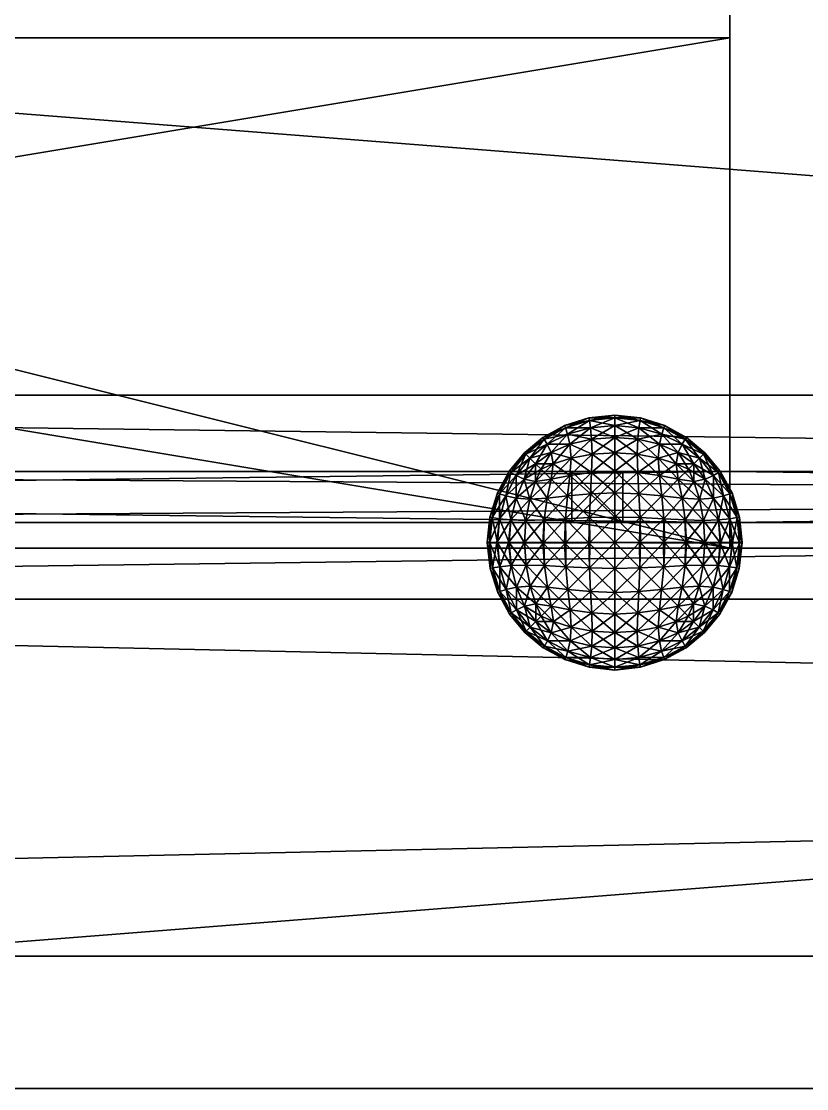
# Model space of a CAD drawing. Extents: x -1043 to 900, y -243 to 110.
# Drawn here: x -469.4 to -392.5, y -53 to 51.6 of the extents above; entities that cross this region are included whole.
import ezdxf

# ---------------------------------------------------------------- set-up
doc = ezdxf.new("R2010")
doc.units = 0
for name, color, linetype in [('Arduino', 254, 'CONTINUOUS'), ('Base', 254, 'CONTINUOUS'), ('Cable_Ext_Bat', 254, 'CONTINUOUS'), ('Cable_Motor_Arduino', 254, 'CONTINUOUS'), ('Cable_Motor_Button2', 254, 'CONTINUOUS'), ('Cable_Motor_Fuente', 254, 'CONTINUOUS'), ('FuentePoder', 254, 'CONTINUOUS'), ('PanelCinta', 254, 'CONTINUOUS'), ('Q0', 1, 'CONTINUOUS'), ('Riel', 254, 'CONTINUOUS')]:
    doc.layers.add(name, color=color, linetype=linetype)

msp = doc.modelspace()

# ---------------------------------------------------------------- meshes
at = {"layer": 'Arduino', "color": 254}
mesh = msp.add_polyface(dxfattribs=at)
corners = [(-700, 0, -150), (-400, 0, -150), (-700, 50, -150), (-400, 50, -150), (-700, 50, -350), (-400, 50, -350), (-700, 0, -350), (-400, 0, -350)]
mesh.append_faces([[corners[k] for k in face] for face in [(2, 3, 0), (3, 1, 0), (4, 5, 2), (5, 3, 2), (6, 7, 4), (7, 5, 4), (0, 1, 6), (1, 7, 6), (3, 5, 1), (5, 7, 1), (4, 2, 6), (2, 0, 6)]], dxfattribs={"color": 254})
at = {"layer": 'Base', "color": 254}
mesh = msp.add_polyface(dxfattribs=at)
corners = [(-900, -40.000001, 600), (900, -40.000001, 600), (-900, 0, 600), (900, 0, 600), (-900, 0, -600), (900, 0, -600), (-900, -40.000001, -600), (900, -40.000001, -600)]
mesh.append_faces([[corners[k] for k in face] for face in [(2, 3, 0), (3, 1, 0), (4, 5, 2), (5, 3, 2), (6, 7, 4), (7, 5, 4), (0, 1, 6), (1, 7, 6), (3, 5, 1), (5, 7, 1), (4, 2, 6), (2, 0, 6)]], dxfattribs={"color": 254})
at = {"layer": 'Cable_Ext_Bat', "color": 254}
mesh = msp.add_polyface(dxfattribs=at)
corners = [(-600, 2.5, 559.000015), (200, 2.5, 559.000015), (-600, 7.5, 559.000015), (200, 7.5, 559.000015), (-600, 7.5, 559.000015), (200, 7.5, 559.000015), (-600, 2.5, 559.000015), (200, 2.5, 559.000015)]
mesh.append_faces([[corners[k] for k in face] for face in [(2, 3, 0), (3, 1, 0), (4, 5, 2), (5, 3, 2), (6, 7, 4), (7, 5, 4), (0, 1, 6), (1, 7, 6), (3, 5, 1), (5, 7, 1), (4, 2, 6), (2, 0, 6)]], dxfattribs={"color": 254})
at = {"layer": 'Cable_Motor_Arduino', "color": 254}
mesh = msp.add_polyface(dxfattribs=at)
corners = [(-400, 2.5, -152.499995), (0, 2.5, -152.499995), (-400, 7.5, -152.499995), (0, 7.5, -152.499995), (-400, 7.5, -157.499995), (0, 7.5, -157.499995), (-400, 2.5, -157.499995), (0, 2.5, -157.499995)]
mesh.append_faces([[corners[k] for k in face] for face in [(2, 3, 0), (3, 1, 0), (4, 5, 2), (5, 3, 2), (6, 7, 4), (7, 5, 4), (0, 1, 6), (1, 7, 6), (3, 5, 1), (5, 7, 1), (4, 2, 6), (2, 0, 6)]], dxfattribs={"color": 254})
at = {"layer": 'Cable_Motor_Button2', "color": 254}
mesh = msp.add_polyface(dxfattribs=at)
corners = [(-415.500011, 2.5, -183.500004), (-410.500011, 2.5, -183.500004), (-415.500011, 7.5, -183.500004), (-410.500011, 7.5, -183.500004), (-415.500011, 7.5, -483.500004), (-410.500011, 7.5, -483.500004), (-415.500011, 2.5, -483.500004), (-410.500011, 2.5, -483.500004)]
mesh.append_faces([[corners[k] for k in face] for face in [(2, 3, 0), (3, 1, 0), (4, 5, 2), (5, 3, 2), (6, 7, 4), (7, 5, 4), (0, 1, 6), (1, 7, 6), (3, 5, 1), (5, 7, 1), (4, 2, 6), (2, 0, 6)]], dxfattribs={"color": 254})
at = {"layer": 'Cable_Motor_Fuente', "color": 254}
mesh = msp.add_polyface(dxfattribs=at)
corners = [(-800, 2.5, -152.499995), (-400, 2.5, -152.499995), (-800, 7.5, -152.499995), (-400, 7.5, -152.499995), (-800, 7.5, -157.499995), (-400, 7.5, -157.499995), (-800, 2.5, -157.499995), (-400, 2.5, -157.499995)]
mesh.append_faces([[corners[k] for k in face] for face in [(2, 3, 0), (3, 1, 0), (4, 5, 2), (5, 3, 2), (6, 7, 4), (7, 5, 4), (0, 1, 6), (1, 7, 6), (3, 5, 1), (5, 7, 1), (4, 2, 6), (2, 0, 6)]], dxfattribs={"color": 254})
at = {"layer": 'FuentePoder', "color": 254}
mesh = msp.add_polyface(dxfattribs=at)
corners = [(-800, 0, 700), (-400, 0, 700), (-800, 100, 700), (-400, 100, 700), (-800, 100, 500), (-400, 100, 500), (-800, 0, 500), (-400, 0, 500)]
mesh.append_faces([[corners[k] for k in face] for face in [(2, 3, 0), (3, 1, 0), (4, 5, 2), (5, 3, 2), (6, 7, 4), (7, 5, 4), (0, 1, 6), (1, 7, 6), (3, 5, 1), (5, 7, 1), (4, 2, 6), (2, 0, 6)]], dxfattribs={"color": 254})
at = {"layer": 'PanelCinta', "color": 254}
mesh = msp.add_polyface(dxfattribs=at)
corners = [(-709.999999, -5, 379.999995), (790.000001, -5, 379.999995), (-709.999999, 15, 379.999995), (790.000001, 15, 379.999995), (-709.999999, 15, 79.999995), (790.000001, 15, 79.999995), (-709.999999, -5, 79.999995), (790.000001, -5, 79.999995)]
mesh.append_faces([[corners[k] for k in face] for face in [(2, 3, 0), (3, 1, 0), (4, 5, 2), (5, 3, 2), (6, 7, 4), (7, 5, 4), (0, 1, 6), (1, 7, 6), (3, 5, 1), (5, 7, 1), (4, 2, 6), (2, 0, 6)]], dxfattribs={"color": 254})
at = {"layer": 'Q0', "color": 1}
mesh = msp.add_polyface(dxfattribs=at)
corners = [(-411.286973, 12.747196, -485.768143), (-411.286974, 13.025761, -483.239746), (-413.764162, 12.505741, -485.716934), (-413.657503, 11.796024, -488.055633), (-415.90114, 11.170292, -487.853912), (-416.102861, 11.796024, -485.610275), (-413.815386, 12.747196, -483.239747), (-411.286972, 12.0033, -488.146637), (-415.673387, 10.16669, -489.855835), (-413.549959, 10.677738, -490.151611), (-417.903063, 10.16669, -487.62616), (-417.51787, 9.372257, -489.470642), (-415.554796, 8.815006, -491.551574), (-417.309618, 8.252995, -490.988525), (-413.495836, 9.206425, -491.942932), (-411.286971, 10.847294, -490.268493), (-411.28697, 9.345463, -492.082031), (-416.193865, 12.0033, -483.239748), (-413.764162, 12.505741, -480.762558), (-416.102861, 11.796024, -480.869217), (-415.90114, 11.170292, -478.62558), (-418.198839, 10.677738, -480.976761), (-415.673387, 10.16669, -476.623657), (-415.554796, 8.815006, -474.927918), (-417.51787, 9.372257, -477.00885), (-417.903063, 10.16669, -478.853333), (-413.495836, 9.206425, -474.53656), (-413.549959, 10.677738, -476.327881), (-411.286975, 9.345463, -474.397461), (-413.657503, 11.796024, -478.423859), (-411.286975, 10.847294, -476.210999), (-411.286975, 12.0033, -478.332855), (-411.286974, 12.747196, -480.711349), (-411.286976, 7.531314, -472.896057), (-413.549959, 7.414555, -473.065552), (-415.673387, 7.119449, -473.577026), (-417.51787, 6.738346, -474.370972), (-415.673387, 7.119449, -492.902466), (-413.549944, 7.414555, -493.41394), (-411.286969, 7.531314, -493.583435)]
mesh.append_faces([[corners[k] for k in face] for face in [(0, 1, 2), (0, 2, 3), (3, 2, 4), (2, 5, 4), (2, 6, 5), (1, 6, 2), (7, 0, 3), (3, 4, 8), (7, 3, 9), (9, 3, 8), (4, 5, 10), (8, 4, 11), (9, 8, 12), (12, 8, 13), (14, 9, 12), (15, 9, 14), (15, 7, 9), (16, 15, 14), (6, 17, 5), (6, 18, 17), (18, 19, 17), (19, 20, 21), (22, 23, 24), (20, 22, 25), (26, 23, 22), (27, 26, 22), (27, 22, 20), (28, 26, 27), (29, 20, 19), (29, 27, 20), (18, 29, 19), (30, 28, 27), (30, 27, 29), (31, 29, 18), (31, 30, 29), (32, 31, 18), (32, 18, 6), (1, 32, 6), (33, 34, 28), (34, 26, 28), (34, 35, 26), (35, 23, 26), (35, 36, 23), (37, 12, 13), (37, 38, 12), (38, 14, 12), (38, 39, 14), (39, 16, 14)]], dxfattribs={"color": 1})
mesh = msp.add_polyface(dxfattribs=at)
corners = [(-411.286971, 10.847294, -490.268493), (-411.28697, 9.345463, -492.082031), (-409.024004, 10.677738, -490.151611), (-409.078112, 9.206425, -491.942932), (-411.286972, 12.0033, -488.146637), (-408.916445, 11.796024, -488.055633), (-406.90056, 10.16669, -489.855835), (-407.019152, 8.815006, -491.551574), (-411.286975, 9.345463, -474.397461), (-411.286975, 10.847294, -476.210999), (-409.078112, 9.206425, -474.53656), (-409.023989, 10.677738, -476.327881), (-411.286975, 12.0033, -478.332855), (-407.019152, 8.815006, -474.927918), (-406.90056, 10.16669, -476.623657), (-405.26433, 8.252995, -475.490967), (-408.916445, 11.796024, -478.423859), (-411.286974, 12.747196, -480.711349), (-408.809786, 12.505741, -480.762558), (-411.286974, 13.025761, -483.239746), (-406.672808, 11.170292, -478.62558), (-405.056078, 9.372257, -477.00885), (-406.471087, 11.796024, -480.869217), (-404.670885, 10.16669, -478.853333), (-408.758577, 12.747196, -483.239746), (-406.380083, 12.0033, -483.239746), (-405.056078, 9.372257, -489.470642), (-406.672808, 11.170292, -487.853912), (-404.670885, 10.16669, -487.62616), (-406.471087, 11.796024, -485.610275), (-404.375109, 10.677738, -485.502731), (-408.809786, 12.505741, -485.716934), (-411.286973, 12.747196, -485.768143), (-406.90056, 7.119449, -473.577026), (-409.023989, 7.414555, -473.065552), (-411.286976, 7.531314, -472.896057), (-411.286969, 7.531314, -493.583435), (-409.024004, 7.414555, -493.41394), (-406.90056, 7.119449, -492.902466), (-405.056078, 6.738346, -492.10852)]
mesh.append_faces([[corners[k] for k in face] for face in [(0, 1, 2), (1, 3, 2), (4, 0, 5), (0, 2, 5), (2, 3, 6), (3, 7, 6), (8, 9, 10), (9, 11, 10), (9, 12, 11), (10, 11, 13), (11, 14, 13), (13, 14, 15), (12, 16, 11), (12, 17, 16), (11, 16, 14), (17, 18, 16), (17, 19, 18), (16, 20, 14), (14, 20, 21), (16, 18, 20), (18, 22, 20), (20, 22, 23), (18, 24, 22), (19, 24, 18), (24, 25, 22), (6, 7, 26), (27, 6, 28), (2, 6, 27), (5, 2, 27), (29, 27, 30), (5, 27, 29), (31, 5, 29), (31, 29, 25), (4, 5, 31), (24, 31, 25), (32, 4, 31), (32, 31, 24), (19, 32, 24), (33, 13, 15), (33, 34, 13), (34, 10, 13), (34, 35, 10), (35, 8, 10), (36, 37, 1), (37, 3, 1), (37, 38, 3), (38, 7, 3), (38, 39, 7)]], dxfattribs={"color": 1})
mesh = msp.add_polyface(dxfattribs=at)
corners = [(-415.90114, 11.170292, -487.853912), (-417.903063, 10.16669, -487.62616), (-417.51787, 9.372257, -489.470642), (-415.673387, 10.16669, -489.855835), (-417.309618, 8.252995, -490.988525), (-418.50786, 7.72327, -490.460632), (-419.035753, 8.252995, -489.26239), (-419.598802, 8.815006, -487.507568), (-418.198839, 10.677738, -485.502731), (-416.102861, 11.796024, -485.610275), (-419.99016, 9.206425, -485.448608), (-416.193865, 12.0033, -483.239748), (-418.315721, 10.847294, -483.239748), (-420.129259, 9.345463, -483.239749), (-418.198839, 10.677738, -480.976761), (-419.99016, 9.206425, -481.030884), (-416.102861, 11.796024, -480.869217), (-417.903063, 10.16669, -478.853333), (-419.598802, 8.815006, -478.971924), (-415.90114, 11.170292, -478.62558), (-417.51787, 9.372257, -477.00885), (-419.035753, 8.252995, -477.217102), (-417.309618, 8.252995, -475.490967), (-418.50786, 7.72327, -476.01886), (-415.554796, 8.815006, -474.927918), (-415.673387, 10.16669, -476.623657), (-419.035753, 6.530094, -475.490967), (-420.155748, 6.738346, -477.00885), (-420.949694, 7.119449, -478.853333), (-421.461168, 7.414555, -480.976761), (-421.630663, 7.531314, -483.239749), (-421.461168, 7.414555, -485.502716), (-420.949694, 7.119449, -487.62616), (-420.155748, 6.738346, -489.470642), (-419.035753, 6.530094, -490.988525), (-417.51787, 6.738346, -474.370972), (-417.51787, 6.738346, -492.10852), (-415.673387, 7.119449, -492.902466)]
mesh.append_faces([[corners[k] for k in face] for face in [(0, 1, 2), (3, 2, 4), (4, 2, 5), (2, 6, 5), (2, 1, 6), (1, 7, 6), (1, 8, 7), (9, 8, 1), (8, 10, 7), (9, 11, 8), (8, 12, 10), (11, 12, 8), (12, 13, 10), (12, 14, 13), (14, 15, 13), (11, 16, 12), (16, 14, 12), (14, 17, 15), (17, 18, 15), (19, 17, 14), (17, 20, 18), (20, 21, 18), (20, 22, 21), (22, 23, 21), (24, 22, 20), (25, 20, 17), (26, 27, 23), (27, 21, 23), (27, 28, 21), (28, 18, 21), (28, 29, 18), (29, 15, 18), (29, 30, 15), (30, 13, 15), (30, 31, 13), (31, 10, 13), (31, 32, 10), (32, 7, 10), (32, 33, 7), (33, 6, 7), (33, 34, 6), (34, 5, 6), (35, 22, 24), (35, 26, 22), (26, 23, 22), (34, 36, 5), (36, 4, 5), (36, 37, 4)]], dxfattribs={"color": 1})
mesh = msp.add_polyface(dxfattribs=at)
corners = [(-406.90056, 10.16669, -476.623657), (-405.056078, 9.372257, -477.00885), (-405.26433, 8.252995, -475.490967), (-404.066088, 7.72327, -476.01886), (-403.538195, 8.252995, -477.217102), (-404.670885, 10.16669, -478.853333), (-406.672808, 11.170292, -478.62558), (-402.975146, 8.815006, -478.971924), (-404.375109, 10.677738, -480.976761), (-406.471087, 11.796024, -480.869217), (-402.583788, 9.206425, -481.030884), (-406.380083, 12.0033, -483.239746), (-404.258227, 10.847294, -483.239746), (-402.444689, 9.345463, -483.239746), (-405.26433, 8.252995, -490.988525), (-404.066088, 7.72327, -490.460632), (-403.538195, 8.252995, -489.26239), (-405.056078, 9.372257, -489.470642), (-407.019152, 8.815006, -491.551574), (-402.975146, 8.815006, -487.507568), (-404.670885, 10.16669, -487.62616), (-406.90056, 10.16669, -489.855835), (-402.583788, 9.206425, -485.448608), (-404.375109, 10.677738, -485.502731), (-406.672808, 11.170292, -487.853912), (-406.471087, 11.796024, -485.610275), (-403.538195, 6.530094, -475.490967), (-405.056078, 6.738346, -474.370972), (-406.90056, 7.119449, -473.577026), (-400.943285, 7.531314, -483.239746), (-401.11278, 7.414555, -480.976761), (-401.624254, 7.119449, -478.853333), (-402.4182, 6.738346, -477.00885), (-403.538195, 6.530094, -490.988525), (-402.4182, 6.738346, -489.470642), (-401.624254, 7.119449, -487.62616), (-401.11278, 7.414555, -485.502731), (-405.056078, 6.738346, -492.10852)]
mesh.append_faces([[corners[k] for k in face] for face in [(0, 1, 2), (2, 1, 3), (1, 4, 3), (1, 5, 4), (6, 5, 1), (5, 7, 4), (5, 8, 7), (9, 8, 5), (8, 10, 7), (9, 11, 8), (11, 12, 8), (8, 12, 10), (12, 13, 10), (14, 15, 16), (17, 14, 16), (18, 14, 17), (17, 16, 19), (20, 17, 19), (21, 17, 20), (20, 19, 22), (23, 20, 22), (24, 20, 23), (23, 22, 13), (12, 23, 13), (25, 23, 12), (11, 25, 12), (26, 27, 3), (27, 2, 3), (27, 28, 2), (29, 30, 13), (30, 10, 13), (30, 31, 10), (31, 7, 10), (31, 32, 7), (32, 4, 7), (32, 26, 4), (26, 3, 4), (33, 34, 15), (34, 16, 15), (34, 35, 16), (35, 19, 16), (35, 36, 19), (36, 22, 19), (36, 29, 22), (29, 13, 22), (37, 14, 18), (37, 33, 14), (33, 15, 14)]], dxfattribs={"color": 1})
mesh = msp.add_polyface(dxfattribs=at)
corners = [(-420.12578, 0.525761, -474.40094), (-421.680345, 0.525761, -476.295105), (-419.99016, 2.713428, -474.53656), (-421.461168, 2.767689, -476.327881), (-419.598802, 4.773075, -474.927918), (-422.835436, 0.525761, -478.456207), (-420.949694, 4.892063, -476.623657), (-419.035753, 6.530094, -475.490967), (-422.575792, 2.875324, -478.423859), (-423.54674, 0.525761, -480.801117), (-423.285875, 2.981708, -480.762558), (-423.786974, 0.525761, -483.23975), (-423.528429, 0.503669, -485.768143), (-423.528429, 3.033176, -483.23975), (-421.949571, 5.119327, -478.62558), (-421.630663, 0.503669, -490.268493), (-420.129259, 0.503669, -492.082031), (-421.461168, 2.767689, -490.151611), (-419.99016, 2.713428, -491.942932), (-422.783067, 0.503669, -488.146637), (-422.575792, 2.875324, -488.055633), (-423.285875, 2.981708, -485.716934), (-422.575792, 5.321812, -480.869217), (-420.155748, 6.738346, -477.00885), (-420.949694, 7.119449, -478.853333), (-421.461168, 7.414555, -480.976761), (-422.783067, 5.412235, -483.23975), (-421.630663, 7.531314, -483.239749), (-422.575792, 5.321812, -485.610275), (-421.461168, 7.414555, -485.502716), (-421.949571, 5.119327, -487.853912), (-420.949694, 7.119449, -487.62616), (-420.949694, 4.892063, -489.855835), (-419.598802, 4.773075, -491.551574), (-420.155748, 6.738346, -489.470642), (-419.035753, 6.530094, -490.988525)]
mesh.append_faces([[corners[k] for k in face] for face in [(0, 1, 2), (1, 3, 2), (2, 3, 4), (1, 5, 3), (3, 6, 4), (4, 6, 7), (5, 8, 3), (3, 8, 6), (5, 9, 8), (9, 10, 8), (9, 11, 10), (11, 12, 13), (11, 13, 10), (8, 10, 14), (8, 14, 6), (15, 16, 17), (16, 18, 17), (19, 15, 20), (15, 17, 20), (12, 19, 21), (12, 21, 13), (19, 20, 21), (10, 13, 22), (10, 22, 14), (6, 14, 23), (6, 23, 7), (14, 24, 23), (14, 22, 24), (22, 25, 24), (13, 26, 22), (22, 26, 25), (13, 21, 26), (26, 27, 25), (21, 28, 26), (26, 28, 27), (21, 20, 28), (28, 29, 27), (20, 30, 28), (28, 30, 29), (20, 17, 30), (30, 31, 29), (17, 32, 30), (30, 32, 31), (17, 18, 32), (18, 33, 32), (32, 34, 31), (32, 33, 34), (33, 35, 34)]], dxfattribs={"color": 1})
mesh = msp.add_polyface(dxfattribs=at)
corners = [(-411.286976, 0.52576, -470.739746), (-413.725603, 0.525761, -470.97998), (-411.286976, 3.033192, -470.998291), (-418.231615, 0.525761, -472.846375), (-420.12578, 0.525761, -474.40094), (-418.198839, 2.767689, -473.065552), (-419.99016, 2.713428, -474.53656), (-416.070513, 0.525761, -471.691284), (-416.102861, 2.875324, -471.950928), (-413.764162, 2.981708, -471.240845), (-411.286976, 5.412235, -471.743653), (-413.657503, 5.321812, -471.950928), (-411.286976, 7.531314, -472.896057), (-413.549959, 7.414555, -473.065552), (-415.90114, 5.119327, -472.577149), (-415.673387, 7.119449, -473.577026), (-417.903063, 4.892094, -473.577026), (-419.598802, 4.773075, -474.927918), (-417.51787, 6.738346, -474.370972), (-419.035753, 6.530094, -475.490967), (-420.129259, 0.503669, -492.082031), (-418.315721, 0.50367, -493.583435), (-419.99016, 2.713428, -491.942932), (-418.198839, 2.767689, -493.41394), (-419.598802, 4.773075, -491.551574), (-416.193865, 0.50367, -494.735839), (-417.903063, 4.892094, -492.902466), (-419.035753, 6.530094, -490.988525), (-416.102861, 2.875324, -494.528564), (-413.815371, 0.50367, -495.481201), (-413.764162, 2.981708, -495.238647), (-411.286968, 0.525761, -495.739746), (-411.286968, 3.033192, -495.481201), (-415.90114, 5.119327, -493.902344), (-413.657503, 5.321812, -494.528564), (-417.51787, 6.738346, -492.10852), (-415.673387, 7.119449, -492.902466), (-413.549944, 7.414555, -493.41394), (-411.286969, 5.412235, -494.735839), (-411.286969, 7.531314, -493.583435)]
mesh.append_faces([[corners[k] for k in face] for face in [(0, 1, 2), (3, 4, 5), (4, 6, 5), (7, 3, 8), (3, 5, 8), (1, 7, 9), (1, 9, 2), (7, 8, 9), (2, 9, 10), (9, 11, 10), (10, 11, 12), (9, 8, 11), (11, 13, 12), (8, 14, 11), (11, 14, 13), (8, 5, 14), (14, 15, 13), (5, 16, 14), (14, 16, 15), (5, 6, 16), (6, 17, 16), (16, 18, 15), (16, 17, 18), (17, 19, 18), (20, 21, 22), (21, 23, 22), (22, 23, 24), (21, 25, 23), (23, 26, 24), (24, 26, 27), (25, 28, 23), (23, 28, 26), (25, 29, 28), (29, 30, 28), (29, 31, 30), (31, 32, 30), (28, 30, 33), (28, 33, 26), (30, 32, 34), (30, 34, 33), (26, 33, 35), (26, 35, 27), (33, 36, 35), (33, 34, 36), (34, 37, 36), (32, 38, 34), (34, 38, 37), (38, 39, 37)]], dxfattribs={"color": 1})
mesh = msp.add_polyface(dxfattribs=at)
corners = [(-402.448168, 0.525761, -474.40094), (-404.342333, 0.525761, -472.846375), (-402.583788, 2.713428, -474.53656), (-404.375109, 2.767689, -473.065552), (-402.975146, 4.773075, -474.927918), (-406.503435, 0.525761, -471.691284), (-404.670885, 4.892094, -473.577026), (-403.538195, 6.530094, -475.490967), (-406.471087, 2.875324, -471.950928), (-408.848345, 0.525761, -470.97998), (-408.809786, 2.981708, -471.240845), (-411.286976, 0.52576, -470.739746), (-411.286976, 3.033192, -470.998291), (-406.672808, 5.119327, -472.577149), (-408.916445, 5.321812, -471.950928), (-405.056078, 6.738346, -474.370972), (-406.90056, 7.119449, -473.577026), (-409.023989, 7.414555, -473.065552), (-411.286976, 5.412235, -471.743653), (-411.286976, 7.531314, -472.896057), (-411.286968, 0.525761, -495.739746), (-408.758577, 0.50367, -495.481201), (-411.286968, 3.033192, -495.481201), (-404.258227, 0.50367, -493.583435), (-402.444689, 0.50367, -492.082031), (-404.375109, 2.767689, -493.41394), (-402.583788, 2.713428, -491.942932), (-406.380083, 0.50367, -494.735839), (-406.471087, 2.875324, -494.528564), (-408.809786, 2.981708, -495.238647), (-411.286969, 5.412235, -494.735839), (-408.916445, 5.321812, -494.528564), (-411.286969, 7.531314, -493.583435), (-409.024004, 7.414555, -493.41394), (-406.672808, 5.119327, -493.902344), (-406.90056, 7.119449, -492.902466), (-404.670885, 4.892094, -492.902466), (-402.975146, 4.773075, -491.551574), (-405.056078, 6.738346, -492.10852), (-403.538195, 6.530094, -490.988525)]
mesh.append_faces([[corners[k] for k in face] for face in [(0, 1, 2), (1, 3, 2), (2, 3, 4), (1, 5, 3), (3, 6, 4), (4, 6, 7), (5, 8, 3), (3, 8, 6), (5, 9, 8), (9, 10, 8), (9, 11, 10), (11, 12, 10), (8, 10, 13), (8, 13, 6), (10, 12, 14), (10, 14, 13), (6, 13, 15), (6, 15, 7), (13, 16, 15), (13, 14, 16), (14, 17, 16), (12, 18, 14), (14, 18, 17), (18, 19, 17), (20, 21, 22), (23, 24, 25), (24, 26, 25), (27, 23, 28), (23, 25, 28), (21, 27, 29), (21, 29, 22), (27, 28, 29), (22, 29, 30), (29, 31, 30), (30, 31, 32), (29, 28, 31), (31, 33, 32), (28, 34, 31), (31, 34, 33), (28, 25, 34), (34, 35, 33), (25, 36, 34), (34, 36, 35), (25, 26, 36), (26, 37, 36), (36, 38, 35), (36, 37, 38), (37, 39, 38)]], dxfattribs={"color": 1})
mesh = msp.add_polyface(dxfattribs=at)
corners = [(-398.786974, 0.525761, -483.239746), (-399.027208, 0.525761, -480.801117), (-399.045519, 3.033192, -483.239746), (-399.288073, 2.981708, -480.762558), (-399.790881, 5.412235, -483.239746), (-399.738512, 0.525761, -478.456207), (-399.998156, 5.321812, -480.869217), (-400.943285, 7.531314, -483.239746), (-399.998156, 2.875324, -478.423859), (-400.893603, 0.525761, -476.295105), (-402.448168, 0.525761, -474.40094), (-401.11278, 2.767689, -476.327881), (-402.583788, 2.713428, -474.53656), (-401.11278, 7.414555, -480.976761), (-400.624377, 5.119327, -478.62558), (-401.624254, 4.892094, -476.623657), (-402.975146, 4.773075, -474.927918), (-401.624254, 7.119449, -478.853333), (-402.4182, 6.738346, -477.00885), (-403.538195, 6.530094, -475.490967), (-402.444689, 0.50367, -492.082031), (-400.943285, 0.50367, -490.268493), (-402.583788, 2.713428, -491.942932), (-401.11278, 2.767689, -490.151611), (-402.975146, 4.773075, -491.551574), (-399.790881, 0.503671, -488.146637), (-401.624254, 4.892094, -489.855835), (-403.538195, 6.530094, -490.988525), (-399.998156, 2.875324, -488.055633), (-399.045519, 0.503671, -485.768143), (-399.288073, 2.981708, -485.716934), (-402.4182, 6.738346, -489.470642), (-400.624377, 5.119327, -487.853912), (-399.998156, 5.321812, -485.610275), (-401.624254, 7.119449, -487.62616), (-401.11278, 7.414555, -485.502731)]
mesh.append_faces([[corners[k] for k in face] for face in [(0, 1, 2), (1, 3, 2), (2, 3, 4), (1, 5, 3), (3, 6, 4), (4, 6, 7), (5, 8, 3), (5, 9, 8), (3, 8, 6), (9, 10, 11), (9, 11, 8), (10, 12, 11), (6, 13, 7), (8, 14, 6), (8, 11, 14), (6, 14, 13), (11, 12, 15), (11, 15, 14), (12, 16, 15), (14, 17, 13), (14, 15, 17), (15, 16, 18), (15, 18, 17), (16, 19, 18), (20, 21, 22), (21, 23, 22), (22, 23, 24), (21, 25, 23), (23, 26, 24), (24, 26, 27), (25, 28, 23), (25, 29, 28), (23, 28, 26), (29, 0, 30), (29, 30, 28), (0, 2, 30), (26, 31, 27), (28, 32, 26), (28, 30, 32), (26, 32, 31), (30, 2, 33), (30, 33, 32), (2, 4, 33), (32, 34, 31), (32, 33, 34), (33, 4, 35), (33, 35, 34), (4, 7, 35)]], dxfattribs={"color": 1})
mesh = msp.add_polyface(dxfattribs=at)
corners = [(-420.917894, -3.846218, -476.647034), (-419.570665, -3.727779, -474.956055), (-420.126634, -5.686825, -477.027161), (-419.961229, -1.675747, -474.565491), (-421.4265, -1.729549, -476.352356), (-420.12578, 0.525761, -474.40094), (-421.918932, -4.072811, -478.641174), (-420.917894, -6.066952, -478.867798), (-421.680345, 0.525761, -476.295105), (-422.543565, -1.836925, -478.439758), (-422.543565, -4.274227, -480.87706), (-421.4265, -6.361629, -480.984436), (-422.835436, 0.525761, -478.456207), (-423.251207, -1.94305, -480.770935), (-422.750841, -4.364376, -483.239748), (-423.492784, -1.994121, -483.239747), (-422.543565, -4.274227, -485.602432), (-423.54674, 0.525761, -480.801117), (-421.918932, -4.072811, -487.838318), (-420.917894, -6.066952, -487.611694), (-420.917894, -3.846218, -489.832459), (-420.126634, -5.686825, -489.452332), (-419.570665, -3.727779, -491.523437), (-419.009508, -5.479061, -490.96228), (-423.251207, -1.94305, -485.708557), (-423.786974, 0.525761, -483.23975), (-421.4265, -1.729549, -490.127136), (-419.961229, -1.675747, -491.914001), (-422.543565, -1.836925, -488.039734), (-423.528429, 0.503669, -485.768143), (-421.630663, 0.503669, -490.268493), (-420.129259, 0.503669, -492.082031), (-422.783067, 0.503669, -488.146637), (-417.879687, -3.846218, -473.608826), (-419.009508, -5.479061, -475.517212), (-418.174364, -1.729549, -473.10022), (-418.231615, 0.525761, -472.846375), (-417.879687, -3.846218, -492.870666), (-417.499559, -5.686825, -492.079406), (-418.174364, -1.729549, -493.379273), (-418.315721, 0.50367, -493.583435)]
mesh.append_faces([[corners[k] for k in face] for face in [(0, 1, 2), (3, 1, 0), (4, 3, 0), (5, 3, 4), (6, 0, 7), (4, 0, 6), (8, 5, 4), (9, 4, 6), (8, 4, 9), (10, 6, 11), (9, 6, 10), (12, 8, 9), (13, 9, 10), (13, 10, 14), (12, 9, 13), (15, 13, 14), (15, 14, 16), (17, 12, 13), (17, 13, 15), (18, 16, 19), (20, 18, 21), (22, 20, 23), (24, 15, 16), (24, 16, 18), (25, 17, 15), (25, 15, 24), (26, 20, 22), (27, 26, 22), (28, 18, 20), (28, 24, 18), (26, 28, 20), (29, 25, 24), (29, 24, 28), (30, 26, 27), (31, 30, 27), (32, 28, 26), (32, 29, 28), (30, 32, 26), (1, 33, 34), (35, 33, 1), (3, 35, 1), (36, 35, 3), (5, 36, 3), (37, 22, 38), (27, 22, 37), (39, 27, 37), (31, 27, 39), (40, 31, 39)]], dxfattribs={"color": 1})
mesh = msp.add_polyface(dxfattribs=at)
corners = [(-411.286976, -6.478207, -472.930665), (-411.286975, -8.287106, -474.42688), (-413.488481, -8.148494, -474.565491), (-413.542269, -6.361629, -473.10022), (-415.540514, -7.75793, -474.956055), (-411.286976, -4.364376, -471.775879), (-415.658953, -6.066952, -473.608826), (-417.291795, -7.196774, -475.517212), (-413.64966, -4.274227, -471.983155), (-411.286976, -1.994121, -471.033936), (-417.499559, -5.686825, -474.400086), (-415.885546, -4.072811, -472.607788), (-417.879687, -3.846218, -473.608826), (-413.755785, -1.94305, -471.275513), (-411.286976, 0.52576, -470.739746), (-416.086962, -1.836925, -471.983155), (-418.174364, -1.729549, -473.10022), (-413.725603, 0.525761, -470.97998), (-416.070513, 0.525761, -471.691284), (-418.231615, 0.525761, -472.846375), (-417.499559, -5.686825, -492.079406), (-417.291795, -7.196774, -490.96228), (-415.540514, -7.75793, -491.523437), (-415.658922, -6.066952, -492.870666), (-413.488481, -8.148494, -491.914001), (-417.879687, -3.846218, -492.870666), (-413.542284, -6.361629, -493.379273), (-411.286973, -8.287106, -492.052612), (-415.885546, -4.072811, -493.871704), (-418.174364, -1.729549, -493.379273), (-411.286975, -6.478207, -493.548828), (-416.086962, -1.836925, -494.496337), (-418.315721, 0.50367, -493.583435), (-413.64966, -4.274227, -494.496337), (-411.286974, -4.364376, -494.703613), (-416.193865, 0.50367, -494.735839), (-413.755785, -1.94305, -495.203979), (-411.286975, -1.994121, -495.445556), (-413.815371, 0.50367, -495.481201), (-411.286968, 0.525761, -495.739746)]
mesh.append_faces([[corners[k] for k in face] for face in [(0, 1, 2), (3, 0, 2), (3, 2, 4), (5, 0, 3), (6, 3, 4), (6, 4, 7), (8, 5, 3), (8, 3, 6), (9, 5, 8), (10, 6, 7), (11, 8, 6), (11, 6, 10), (12, 11, 10), (13, 9, 8), (13, 8, 11), (14, 9, 13), (15, 11, 12), (15, 13, 11), (16, 15, 12), (17, 14, 13), (17, 13, 15), (18, 15, 16), (18, 17, 15), (19, 18, 16), (20, 21, 22), (23, 20, 22), (23, 22, 24), (25, 20, 23), (26, 23, 24), (26, 24, 27), (28, 25, 23), (28, 23, 26), (29, 25, 28), (30, 26, 27), (31, 29, 28), (32, 29, 31), (33, 28, 26), (33, 26, 30), (31, 28, 33), (34, 33, 30), (35, 32, 31), (36, 31, 33), (36, 33, 34), (35, 31, 36), (37, 36, 34), (38, 35, 36), (38, 36, 37), (39, 38, 37)]], dxfattribs={"color": 1})
mesh = msp.add_polyface(dxfattribs=at)
corners = [(-405.074389, -5.686825, -474.400086), (-405.282152, -7.196774, -475.517212), (-407.033434, -7.75793, -474.956055), (-406.915026, -6.066952, -473.608826), (-409.085467, -8.148494, -474.565491), (-404.694261, -3.846188, -473.608826), (-409.031679, -6.361629, -473.10022), (-411.286975, -8.287106, -474.42688), (-406.688402, -4.072811, -472.607788), (-404.399584, -1.729549, -473.10022), (-411.286976, -6.478207, -472.930665), (-406.486986, -1.836925, -471.983155), (-404.342333, 0.525761, -472.846375), (-408.924288, -4.274227, -471.983155), (-411.286976, -4.364376, -471.775879), (-406.503435, 0.525761, -471.691284), (-408.818163, -1.94305, -471.275513), (-411.286976, -1.994121, -471.033936), (-408.848345, 0.525761, -470.97998), (-411.286976, 0.52576, -470.739746), (-411.286975, -6.478207, -493.548828), (-411.286973, -8.287106, -492.052612), (-409.085467, -8.148494, -491.914001), (-409.031664, -6.361629, -493.379273), (-407.033434, -7.75793, -491.523437), (-411.286974, -4.364376, -494.703613), (-406.914995, -6.066952, -492.870666), (-405.282152, -7.196774, -490.96228), (-408.924288, -4.274227, -494.496337), (-411.286975, -1.994121, -495.445556), (-405.074389, -5.686825, -492.079406), (-406.688402, -4.072811, -493.871704), (-404.694261, -3.846188, -492.870666), (-408.818163, -1.94305, -495.203979), (-411.286968, 0.525761, -495.739746), (-406.486986, -1.836925, -494.496337), (-404.399584, -1.729549, -493.379273), (-408.758577, 0.50367, -495.481201), (-406.380083, 0.50367, -494.735839), (-404.258227, 0.50367, -493.583435)]
mesh.append_faces([[corners[k] for k in face] for face in [(0, 1, 2), (3, 0, 2), (3, 2, 4), (5, 0, 3), (6, 3, 4), (6, 4, 7), (8, 5, 3), (8, 3, 6), (9, 5, 8), (10, 6, 7), (11, 9, 8), (12, 9, 11), (13, 8, 6), (13, 6, 10), (11, 8, 13), (14, 13, 10), (15, 12, 11), (16, 11, 13), (16, 13, 14), (15, 11, 16), (17, 16, 14), (18, 15, 16), (18, 16, 17), (19, 18, 17), (20, 21, 22), (23, 20, 22), (23, 22, 24), (25, 20, 23), (26, 23, 24), (26, 24, 27), (28, 25, 23), (28, 23, 26), (29, 25, 28), (30, 26, 27), (31, 28, 26), (31, 26, 30), (32, 31, 30), (33, 29, 28), (33, 28, 31), (34, 29, 33), (35, 31, 32), (35, 33, 31), (36, 35, 32), (37, 34, 33), (37, 33, 35), (38, 35, 36), (38, 37, 35), (39, 38, 36)]], dxfattribs={"color": 1})
mesh = msp.add_polyface(dxfattribs=at)
corners = [(-404.694261, -3.846188, -473.608826), (-403.003283, -3.727779, -474.956055), (-405.074389, -5.686825, -474.400086), (-402.612719, -1.675747, -474.565491), (-404.399584, -1.729549, -473.10022), (-402.448168, 0.525761, -474.40094), (-404.342333, 0.525761, -472.846375), (-399.081164, -1.994106, -483.239745), (-399.823107, -4.364376, -483.239745), (-400.030383, -4.274227, -480.87706), (-400.655016, -4.072811, -478.641174), (-401.656054, -6.066952, -478.867767), (-399.322741, -1.94305, -480.770935), (-398.786974, 0.525761, -483.239746), (-401.656054, -3.846188, -476.647034), (-402.447314, -5.686825, -477.027161), (-403.56444, -5.479061, -475.517212), (-400.030383, -1.836925, -478.439758), (-399.027208, 0.525761, -480.801117), (-401.147448, -1.729549, -476.352356), (-399.738512, 0.525761, -478.456207), (-400.893603, 0.525761, -476.295105), (-401.656054, -3.846188, -489.832459), (-403.003283, -3.727779, -491.523437), (-402.447314, -5.686825, -489.452332), (-402.612719, -1.675747, -491.914001), (-401.147448, -1.729549, -490.127136), (-402.444689, 0.50367, -492.082031), (-400.655016, -4.072811, -487.838318), (-401.656054, -6.066952, -487.611694), (-400.030383, -4.274227, -485.602432), (-401.147448, -6.361629, -485.495056), (-400.943285, 0.50367, -490.268493), (-400.030383, -1.836925, -488.039734), (-399.322741, -1.94305, -485.708557), (-399.790881, 0.503671, -488.146637), (-399.045519, 0.503671, -485.768143), (-404.694261, -3.846188, -492.870666), (-403.56444, -5.479061, -490.96228), (-404.399584, -1.729549, -493.379273), (-404.258227, 0.50367, -493.583435)]
mesh.append_faces([[corners[k] for k in face] for face in [(0, 1, 2), (3, 1, 0), (4, 3, 0), (5, 3, 4), (6, 5, 4), (7, 8, 9), (10, 9, 11), (12, 7, 9), (12, 9, 10), (13, 7, 12), (14, 10, 15), (1, 14, 16), (17, 12, 10), (17, 10, 14), (18, 13, 12), (18, 12, 17), (19, 14, 1), (19, 17, 14), (3, 19, 1), (20, 18, 17), (20, 17, 19), (21, 19, 3), (21, 20, 19), (5, 21, 3), (22, 23, 24), (25, 23, 22), (26, 25, 22), (27, 25, 26), (28, 22, 29), (26, 22, 28), (30, 28, 31), (32, 27, 26), (33, 26, 28), (33, 28, 30), (32, 26, 33), (34, 30, 8), (34, 33, 30), (7, 34, 8), (35, 32, 33), (35, 33, 34), (36, 34, 7), (36, 35, 34), (13, 36, 7), (23, 37, 38), (39, 37, 23), (25, 39, 23), (40, 39, 25), (27, 40, 25)]], dxfattribs={"color": 1})
mesh = msp.add_polyface(dxfattribs=at)
corners = [(-418.174364, -9.613766, -485.495056), (-417.879687, -9.105159, -487.611694), (-419.570665, -7.75793, -487.493286), (-419.009508, -7.196774, -489.244568), (-417.499559, -8.313899, -489.452332), (-418.482652, -6.669918, -490.435424), (-417.291795, -7.196774, -490.96228), (-419.961229, -8.148494, -485.441254), (-418.290941, -9.783321, -483.239745), (-420.09984, -8.287106, -483.239745), (-418.174364, -9.613766, -480.984436), (-419.961229, -8.148494, -481.038239), (-417.879687, -9.105159, -478.867798), (-419.570665, -7.75793, -478.986206), (-417.499559, -8.313899, -477.027161), (-419.009508, -7.196774, -477.234925), (-417.291795, -7.196774, -475.517212), (-418.482652, -6.669918, -476.044068), (-419.009508, -5.479061, -475.517212), (-420.126634, -5.686825, -477.027161), (-419.570665, -3.727779, -474.956055), (-420.917894, -6.066952, -478.867798), (-420.917894, -3.846218, -476.647034), (-421.4265, -6.361629, -480.984436), (-421.918932, -4.072811, -478.641174), (-421.596055, -6.478207, -483.239747), (-422.543565, -4.274227, -480.87706), (-421.4265, -6.361629, -485.495056), (-422.750841, -4.364376, -483.239748), (-420.917894, -6.066952, -487.611694), (-422.543565, -4.274227, -485.602432), (-420.126634, -5.686825, -489.452332), (-419.009508, -5.479061, -490.96228), (-421.918932, -4.072811, -487.838318), (-420.917894, -3.846218, -489.832459), (-417.499559, -5.686825, -474.400086), (-417.879687, -3.846218, -473.608826), (-417.499559, -5.686825, -492.079406), (-419.570665, -3.727779, -491.523437)]
mesh.append_faces([[corners[k] for k in face] for face in [(0, 1, 2), (2, 1, 3), (1, 4, 3), (3, 4, 5), (4, 6, 5), (7, 0, 2), (8, 0, 7), (9, 8, 7), (8, 9, 10), (9, 11, 10), (10, 11, 12), (11, 13, 12), (12, 13, 14), (13, 15, 14), (14, 15, 16), (15, 17, 16), (18, 17, 15), (19, 18, 15), (19, 15, 13), (20, 18, 19), (21, 19, 13), (21, 13, 11), (22, 19, 21), (23, 21, 11), (23, 11, 9), (24, 21, 23), (25, 23, 9), (25, 9, 7), (26, 23, 25), (27, 25, 7), (27, 7, 2), (28, 26, 25), (28, 25, 27), (29, 27, 2), (29, 2, 3), (30, 28, 27), (30, 27, 29), (31, 29, 3), (31, 3, 5), (32, 31, 5), (33, 29, 31), (34, 31, 32), (35, 16, 17), (18, 35, 17), (36, 35, 18), (32, 5, 6), (37, 32, 6), (38, 32, 37)]], dxfattribs={"color": 1})
mesh = msp.add_polyface(dxfattribs=at)
corners = [(-404.283006, -9.783321, -483.239746), (-402.474108, -8.287106, -483.239746), (-404.399584, -9.613766, -485.495056), (-402.612719, -8.148494, -485.441254), (-404.694261, -9.105159, -487.611694), (-403.003283, -7.75793, -487.493286), (-405.074389, -8.313899, -489.452332), (-403.56444, -7.196774, -489.244568), (-405.282152, -7.196774, -490.96228), (-404.091296, -6.669918, -490.435424), (-405.074389, -8.313899, -477.027161), (-405.282152, -7.196774, -475.517212), (-404.091296, -6.669918, -476.044068), (-403.56444, -7.196774, -477.234925), (-404.694261, -9.105159, -478.867798), (-403.003283, -7.75793, -478.986206), (-404.399584, -9.613766, -480.984436), (-402.612719, -8.148494, -481.038239), (-403.56444, -5.479061, -475.517212), (-405.074389, -5.686825, -474.400086), (-403.003283, -3.727779, -474.956055), (-400.977892, -6.478207, -483.239745), (-401.147448, -6.361629, -480.984436), (-399.823107, -4.364376, -483.239745), (-401.656054, -6.066952, -478.867767), (-400.030383, -4.274227, -480.87706), (-402.447314, -5.686825, -477.027161), (-400.655016, -4.072811, -478.641174), (-401.656054, -3.846188, -476.647034), (-403.56444, -5.479061, -490.96228), (-402.447314, -5.686825, -489.452332), (-403.003283, -3.727779, -491.523437), (-401.656054, -6.066952, -487.611694), (-401.656054, -3.846188, -489.832459), (-401.147448, -6.361629, -485.495056), (-400.655016, -4.072811, -487.838318), (-400.030383, -4.274227, -485.602432), (-405.074389, -5.686825, -492.079406), (-404.694261, -3.846188, -492.870666)]
mesh.append_faces([[corners[k] for k in face] for face in [(0, 1, 2), (1, 3, 2), (2, 3, 4), (3, 5, 4), (4, 5, 6), (5, 7, 6), (6, 7, 8), (7, 9, 8), (10, 11, 12), (13, 10, 12), (14, 10, 13), (15, 14, 13), (16, 14, 15), (17, 16, 15), (0, 16, 17), (1, 0, 17), (18, 12, 11), (19, 18, 11), (20, 18, 19), (21, 1, 17), (22, 21, 17), (22, 17, 15), (23, 21, 22), (24, 22, 15), (24, 15, 13), (25, 23, 22), (25, 22, 24), (26, 24, 13), (26, 13, 12), (18, 26, 12), (27, 24, 26), (28, 26, 18), (29, 9, 7), (30, 29, 7), (30, 7, 5), (31, 29, 30), (32, 30, 5), (32, 5, 3), (33, 30, 32), (34, 32, 3), (34, 3, 1), (21, 34, 1), (35, 32, 34), (36, 34, 21), (23, 36, 21), (37, 8, 9), (29, 37, 9), (38, 37, 29)]], dxfattribs={"color": 1})
mesh = msp.add_polyface(dxfattribs=at)
corners = [(-413.806841, -11.680049, -483.239746), (-413.755785, -11.438473, -485.708557), (-416.086962, -10.730831, -485.602432), (-415.885546, -10.106197, -487.838318), (-417.879687, -9.105159, -487.611694), (-418.174364, -9.613766, -485.495056), (-416.177111, -10.938106, -483.239746), (-411.286974, -11.974239, -483.239746), (-413.755785, -11.438473, -480.770935), (-413.64966, -10.730831, -488.039734), (-411.286974, -11.680049, -485.759613), (-417.499559, -8.313899, -489.452332), (-415.658922, -9.105159, -489.832459), (-417.291795, -7.196774, -490.96228), (-415.540514, -7.75793, -491.523437), (-418.290941, -9.783321, -483.239745), (-413.542284, -9.613766, -490.127136), (-413.488481, -8.148494, -491.914001), (-416.086962, -10.730831, -480.87706), (-418.174364, -9.613766, -480.984436), (-411.286973, -10.938106, -488.129883), (-411.286974, -9.783321, -490.243714), (-411.286973, -8.287106, -492.052612), (-415.885546, -10.106197, -478.641174), (-417.879687, -9.105159, -478.867798), (-411.286973, -11.680049, -480.719879), (-411.286973, -10.938106, -478.349609), (-413.64966, -10.730831, -478.439758), (-411.286975, -9.783321, -476.235779), (-413.542284, -9.613766, -476.352356), (-415.658922, -9.105159, -476.647034), (-417.499559, -8.313899, -477.027161), (-411.286975, -8.287106, -474.42688), (-413.488481, -8.148494, -474.565491), (-415.540514, -7.75793, -474.956055), (-417.291795, -7.196774, -475.517212)]
mesh.append_faces([[corners[k] for k in face] for face in [(0, 1, 2), (2, 1, 3), (2, 3, 4), (5, 2, 4), (6, 2, 5), (6, 0, 2), (0, 7, 1), (0, 6, 8), (1, 9, 3), (1, 10, 9), (7, 10, 1), (4, 3, 11), (3, 9, 12), (3, 12, 11), (11, 12, 13), (12, 14, 13), (15, 6, 5), (12, 16, 14), (9, 16, 12), (16, 17, 14), (6, 15, 18), (15, 19, 18), (6, 18, 8), (9, 20, 16), (10, 20, 9), (16, 21, 17), (20, 21, 16), (21, 22, 17), (18, 19, 23), (19, 24, 23), (7, 0, 25), (25, 8, 26), (0, 8, 25), (8, 27, 26), (8, 18, 27), (18, 23, 27), (26, 27, 28), (27, 23, 29), (27, 29, 28), (23, 30, 29), (23, 24, 30), (24, 31, 30), (28, 29, 32), (29, 33, 32), (29, 30, 33), (30, 34, 33), (30, 31, 34), (31, 35, 34)]], dxfattribs={"color": 1})
mesh = msp.add_polyface(dxfattribs=at)
corners = [(-411.286974, -9.783321, -490.243714), (-409.031664, -9.613766, -490.127136), (-411.286973, -8.287106, -492.052612), (-409.085467, -8.148494, -491.914001), (-411.286973, -10.938106, -488.129883), (-408.924288, -10.730831, -488.039734), (-411.286974, -11.680049, -485.759613), (-408.818163, -11.438473, -485.708557), (-406.915026, -9.105159, -489.832459), (-407.033434, -7.75793, -491.523437), (-408.767092, -11.680049, -483.239746), (-411.286974, -11.974239, -483.239746), (-406.396837, -10.938106, -483.239746), (-406.486986, -10.730831, -485.602432), (-404.283006, -9.783321, -483.239746), (-406.688402, -10.106197, -487.838318), (-404.399584, -9.613766, -485.495056), (-404.694261, -9.105159, -487.611694), (-405.074389, -8.313899, -489.452332), (-405.282152, -7.196774, -490.96228), (-411.286973, -11.680049, -480.719879), (-408.818163, -11.438473, -480.770935), (-408.924288, -10.730831, -478.439758), (-411.286973, -10.938106, -478.349609), (-409.031664, -9.613766, -476.352356), (-411.286975, -9.783321, -476.235779), (-411.286975, -8.287106, -474.42688), (-409.085467, -8.148494, -474.565491), (-407.033434, -7.75793, -474.956055), (-406.915026, -9.105159, -476.647034), (-405.282152, -7.196774, -475.517212), (-405.074389, -8.313899, -477.027161), (-406.688402, -10.106197, -478.641174), (-404.694261, -9.105159, -478.867798), (-406.486986, -10.730831, -480.87706), (-404.399584, -9.613766, -480.984436)]
mesh.append_faces([[corners[k] for k in face] for face in [(0, 1, 2), (1, 3, 2), (4, 5, 0), (5, 1, 0), (6, 7, 4), (7, 5, 4), (1, 8, 3), (8, 9, 3), (10, 7, 6), (11, 10, 6), (10, 12, 7), (12, 13, 7), (7, 13, 5), (12, 14, 13), (5, 15, 1), (13, 15, 5), (15, 8, 1), (14, 16, 13), (13, 16, 15), (16, 17, 15), (15, 17, 8), (17, 18, 8), (8, 18, 9), (18, 19, 9), (11, 20, 21), (21, 20, 22), (20, 23, 22), (22, 23, 24), (23, 25, 24), (25, 26, 27), (24, 25, 27), (24, 27, 28), (29, 24, 28), (29, 28, 30), (22, 24, 29), (31, 29, 30), (32, 22, 29), (32, 29, 31), (21, 22, 32), (33, 32, 31), (34, 21, 32), (34, 32, 33), (35, 34, 33), (10, 21, 34), (10, 11, 21), (12, 10, 34), (12, 34, 35), (14, 12, 35)]], dxfattribs={"color": 1})
at = {"layer": 'Riel', "color": 254}
mesh = msp.add_polyface(dxfattribs=at)
corners = [(-653, -53.000001, 70), (747, -53.000001, 70), (-653, 57.000001, 70), (747, 57.000001, 70), (-653, 57.000001, 30), (747, 57.000001, 30), (-653, -53.000001, 30), (747, -53.000001, 30)]
mesh.append_faces([[corners[k] for k in face] for face in [(2, 3, 0), (3, 1, 0), (4, 5, 2), (5, 3, 2), (6, 7, 4), (7, 5, 4), (0, 1, 6), (1, 7, 6), (3, 5, 1), (5, 7, 1), (4, 2, 6), (2, 0, 6)]], dxfattribs={"color": 254})

doc.saveas('drawing.dxf')
